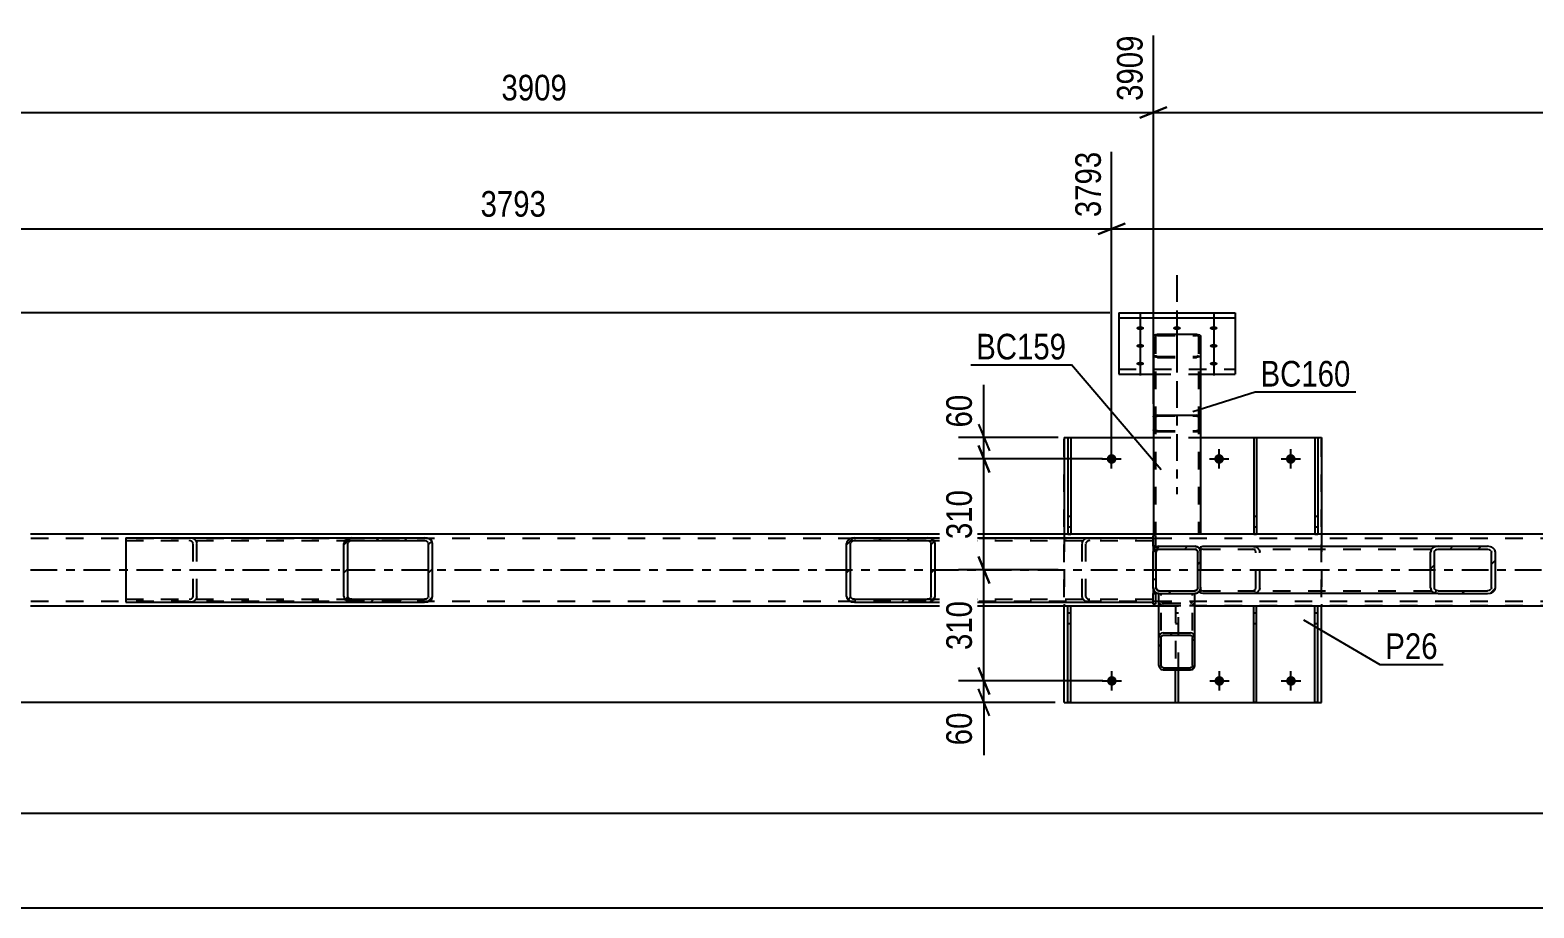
# Model space of a CAD drawing. Header units: millimetres. Extents: x -400 to 789, y -648 to 193.
# Drawn here: x -287.1 to -119.2, y -283.1 to -185 of the extents above; entities that cross this region are included whole.
import ezdxf

# ---------------------------------------------------------------- set-up
doc = ezdxf.new("R2010")
doc.units = ezdxf.units.MM
doc.linetypes.add('DXK_LINE_DOT2', pattern=[3.9198, 1.9599, -1.9599])
doc.linetypes.add('DXK_LINE_DOT3', pattern=[5.9187, 2.979, -0.9799, 0.9799, -0.9799])
doc.styles.add('Arial Narrow', font='ARIALN.TTF', dxfattribs={"height": 0.2})

# ---------------------------------------------------------------- blocks, each defined once
blk = doc.blocks.new('Part-392021936-4125 - 4046')
at = {"color": 2, "linetype": 'Continuous'}
for p, q in [((639.13, -241.35), (-287.06, -241.35)), ((-287.06, -249.35), (-161.06, -249.35)), ((-157.06, -249.35), (78.94, -249.35))]:
    blk.add_line(p, q, dxfattribs=at)
at = {"color": 7, "linetype": 'DXK_LINE_DOT2'}
for p, q in [((643.93, -241.83), (-287.06, -241.83)), ((643.93, -248.87), (-287.06, -248.87)), ((643.93, -249.35), (-161.06, -249.35)), ((-161.06, -249.35), (-157.06, -249.35))]:
    blk.add_line(p, q, dxfattribs=at)
at = {"color": 7, "linetype": 'DXK_LINE_DOT3'}
blk.add_line((-287.06, -245.35), (643.93, -245.35), dxfattribs=at)
blk = doc.blocks.new('Part-392021936-4055 - 4046')
at = {"color": 7, "linetype": 'DXK_LINE_DOT2'}
for p, q in [((-159.21, -249.35), (-158.89, -249.35)), ((-159.21, -249.35), (-159.21, -256.52)), ((-159.21, -250.15), (-158.89, -250.15)), ((-158.89, -256.52), (-158.89, -249.35)), ((-159.21, -251.35), (-158.89, -251.35))]:
    blk.add_line(p, q, dxfattribs=at)
at = {"color": 2, "linetype": 'Continuous'}
for p, q in [((-159.21, -260.15), (-159.21, -256.52)), ((-158.89, -260.15), (-158.89, -256.52)), ((-159.21, -260.15), (-158.89, -260.15))]:
    blk.add_line(p, q, dxfattribs=at)
blk = doc.blocks.new('Part-392021936-4370 - 4046')
at = {"color": 2, "linetype": 'Continuous'}
for p, q in [((-171.64, -230.55), (-171.24, -230.55)), ((-171.64, -230.55), (-171.64, -241.35)), ((-170.92, -230.55), (-161.69, -230.55)), ((-156.41, -230.55), (-150.48, -230.55)), ((-150.16, -230.55), (-143.64, -230.55)), ((-143.32, -230.55), (-142.92, -230.55)), ((-142.92, -230.55), (-142.92, -230.55)), ((-142.92, -230.55), (-142.92, -241.35)), ((-171.64, -260.15), (-171.64, -249.35)), ((-142.92, -260.15), (-142.92, -249.35)), ((-171.64, -260.15), (-171.24, -260.15)), ((-170.92, -260.15), (-159.21, -260.15)), ((-158.89, -260.15), (-150.48, -260.15)), ((-150.16, -260.15), (-143.64, -260.15)), ((-143.32, -260.15), (-142.92, -260.15)), ((-142.92, -260.15), (-142.92, -260.15))]:
    blk.add_line(p, q, dxfattribs=at)
at = {"color": 7, "linetype": 'DXK_LINE_DOT2'}
for p, q in [((-171.64, -260.15), (-171.64, -230.55)), ((-171.24, -230.55), (-170.92, -230.55)), ((-161.69, -230.55), (-156.41, -230.55)), ((-150.48, -230.55), (-150.16, -230.55)), ((-143.64, -230.55), (-143.32, -230.55)), ((-142.92, -260.15), (-142.92, -230.55)), ((-142.92, -230.55), (-142.92, -230.55)), ((-171.64, -241.35), (-171.64, -249.35)), ((-142.92, -241.35), (-142.92, -249.35)), ((-171.24, -260.15), (-170.92, -260.15)), ((-159.21, -260.15), (-158.89, -260.15)), ((-150.48, -260.15), (-150.16, -260.15)), ((-143.64, -260.15), (-143.32, -260.15)), ((-142.92, -260.15), (-142.92, -260.15))]:
    blk.add_line(p, q, dxfattribs=at)
blk = doc.blocks.new('Bolt-392021936-4299 - 4046')
at = {"linetype": 'Continuous'}
for points in [[(-166.32, -257.21, -1), (-166.32, -258.29, -1)], [(-154.32, -257.21, -1), (-154.32, -258.29, -1)], [(-146.32, -257.21, -1), (-146.32, -258.29, -1)]]:
    blk.add_hatch(color=1, dxfattribs=at).paths.add_polyline_path(points)
at = {"color": 1, "linetype": 'Continuous'}
for p, q in [((-166.32, -258.83), (-166.32, -256.67)), ((-154.32, -258.83), (-154.32, -256.67)), ((-146.32, -258.83), (-146.32, -256.67)), ((-167.4, -257.75), (-165.24, -257.75)), ((-155.4, -257.75), (-153.24, -257.75)), ((-147.4, -257.75), (-145.24, -257.75))]:
    blk.add_line(p, q, dxfattribs=at)
blk = doc.blocks.new('Bolt-392021936-4300 - 4046')
at = {"linetype": 'Continuous'}
for points in [[(-166.35, -232.41, -1), (-166.35, -233.49, -1)], [(-154.35, -232.41, -1), (-154.35, -233.49, -1)], [(-146.35, -232.41, -1), (-146.35, -233.49, -1)]]:
    blk.add_hatch(color=1, dxfattribs=at).paths.add_polyline_path(points)
at = {"color": 1, "linetype": 'Continuous'}
for p, q in [((-167.43, -232.95), (-165.27, -232.95)), ((-166.35, -234.03), (-166.35, -231.87)), ((-155.43, -232.95), (-153.27, -232.95)), ((-154.35, -234.03), (-154.35, -231.87)), ((-147.43, -232.95), (-145.27, -232.95)), ((-146.35, -234.03), (-146.35, -231.87))]:
    blk.add_line(p, q, dxfattribs=at)
blk = doc.blocks.new('Bolt-392021936-4301 - 4046')
at = {"linetype": 'Continuous'}
for points in [[(-163.15, -218.12), (-163.06, -218.13), (-162.98, -218.14), (-162.9, -218.16), (-162.83, -218.19), (-162.77, -218.23), (-162.74, -218.27), (-162.72, -218.31), (-162.72, -218.36), (-162.74, -218.4), (-162.77, -218.44), (-162.83, -218.48), (-162.9, -218.51), (-162.98, -218.53), (-163.06, -218.54), (-163.15, -218.55), (-163.25, -218.54), (-163.33, -218.53), (-163.41, -218.51), (-163.48, -218.48), (-163.54, -218.44), (-163.57, -218.4), (-163.59, -218.36), (-163.59, -218.31), (-163.57, -218.27), (-163.54, -218.23), (-163.48, -218.19), (-163.41, -218.16), (-163.33, -218.14), (-163.25, -218.13)], [(-159.05, -218.12), (-158.96, -218.13), (-158.88, -218.14), (-158.8, -218.16), (-158.73, -218.19), (-158.67, -218.23), (-158.64, -218.27), (-158.62, -218.31), (-158.62, -218.36), (-158.64, -218.4), (-158.67, -218.44), (-158.73, -218.48), (-158.8, -218.51), (-158.88, -218.53), (-158.96, -218.54), (-159.05, -218.55), (-159.15, -218.54), (-159.23, -218.53), (-159.31, -218.51), (-159.38, -218.48), (-159.44, -218.44), (-159.47, -218.4), (-159.49, -218.36), (-159.49, -218.31), (-159.47, -218.27), (-159.44, -218.23), (-159.38, -218.19), (-159.31, -218.16), (-159.23, -218.14), (-159.15, -218.13)], [(-154.95, -218.12), (-154.86, -218.13), (-154.78, -218.14), (-154.7, -218.16), (-154.63, -218.19), (-154.57, -218.23), (-154.54, -218.27), (-154.52, -218.31), (-154.52, -218.36), (-154.54, -218.4), (-154.57, -218.44), (-154.63, -218.48), (-154.7, -218.51), (-154.78, -218.53), (-154.86, -218.54), (-154.95, -218.55), (-155.05, -218.54), (-155.13, -218.53), (-155.21, -218.51), (-155.28, -218.48), (-155.34, -218.44), (-155.37, -218.4), (-155.39, -218.36), (-155.39, -218.31), (-155.37, -218.27), (-155.34, -218.23), (-155.28, -218.19), (-155.21, -218.16), (-155.13, -218.14), (-155.05, -218.13)], [(-163.15, -220.1), (-163.06, -220.11), (-162.98, -220.12), (-162.9, -220.14), (-162.83, -220.17), (-162.77, -220.21), (-162.74, -220.25), (-162.72, -220.29), (-162.72, -220.34), (-162.74, -220.38), (-162.77, -220.42), (-162.83, -220.46), (-162.9, -220.49), (-162.98, -220.51), (-163.06, -220.52), (-163.15, -220.53), (-163.25, -220.52), (-163.33, -220.51), (-163.41, -220.49), (-163.48, -220.46), (-163.54, -220.42), (-163.57, -220.38), (-163.59, -220.34), (-163.59, -220.29), (-163.57, -220.25), (-163.54, -220.21), (-163.48, -220.17), (-163.41, -220.14), (-163.33, -220.12), (-163.25, -220.11)], [(-154.95, -220.1), (-154.86, -220.11), (-154.78, -220.12), (-154.7, -220.14), (-154.63, -220.17), (-154.57, -220.21), (-154.54, -220.25), (-154.52, -220.29), (-154.52, -220.34), (-154.54, -220.38), (-154.57, -220.42), (-154.63, -220.46), (-154.7, -220.49), (-154.78, -220.51), (-154.86, -220.52), (-154.95, -220.53), (-155.05, -220.52), (-155.13, -220.51), (-155.21, -220.49), (-155.28, -220.46), (-155.34, -220.42), (-155.37, -220.38), (-155.39, -220.34), (-155.39, -220.29), (-155.37, -220.25), (-155.34, -220.21), (-155.28, -220.17), (-155.21, -220.14), (-155.13, -220.12), (-155.05, -220.11)], [(-163.15, -222.09), (-163.06, -222.09), (-162.98, -222.11), (-162.9, -222.13), (-162.83, -222.16), (-162.77, -222.19), (-162.74, -222.23), (-162.72, -222.28), (-162.72, -222.32), (-162.74, -222.37), (-162.77, -222.41), (-162.83, -222.44), (-162.9, -222.47), (-162.98, -222.49), (-163.06, -222.51), (-163.15, -222.51), (-163.25, -222.51), (-163.33, -222.49), (-163.41, -222.47), (-163.48, -222.44), (-163.54, -222.41), (-163.57, -222.37), (-163.59, -222.32), (-163.59, -222.28), (-163.57, -222.23), (-163.54, -222.19), (-163.48, -222.16), (-163.41, -222.13), (-163.33, -222.11), (-163.25, -222.09)], [(-154.95, -222.09), (-154.86, -222.09), (-154.78, -222.11), (-154.7, -222.13), (-154.63, -222.16), (-154.57, -222.19), (-154.54, -222.23), (-154.52, -222.28), (-154.52, -222.32), (-154.54, -222.37), (-154.57, -222.41), (-154.63, -222.44), (-154.7, -222.47), (-154.78, -222.49), (-154.86, -222.51), (-154.95, -222.51), (-155.05, -222.51), (-155.13, -222.49), (-155.21, -222.47), (-155.28, -222.44), (-155.34, -222.41), (-155.37, -222.37), (-155.39, -222.32), (-155.39, -222.28), (-155.37, -222.23), (-155.34, -222.19), (-155.28, -222.16), (-155.21, -222.13), (-155.13, -222.11), (-155.05, -222.09)]]:
    blk.add_hatch(color=1, dxfattribs=at).paths.add_polyline_path(points)
at = {"color": 1, "linetype": 'Continuous'}
for p, q in [((-163.15, -216.76), (-163.15, -219.66)), ((-159.05, -216.76), (-159.05, -219.66)), ((-154.95, -216.76), (-154.95, -219.66)), ((-163.15, -218.74), (-163.15, -221.65)), ((-154.95, -218.74), (-154.95, -221.65)), ((-163.15, -220.72), (-163.15, -223.63)), ((-154.95, -220.72), (-154.95, -223.63))]:
    blk.add_line(p, q, dxfattribs=at)
at = {"color": 1, "linetype": 'DXK_LINE_DOT2'}
blk.add_line((-159.05, -220.72), (-159.05, -223.63), dxfattribs=at)
blk = doc.blocks.new('Part-392021936-4333 - 4046')
at = {"color": 2, "linetype": 'Continuous'}
for p, q in [((-143.64, -260.15), (-143.64, -249.35)), ((-143.32, -260.15), (-143.32, -249.35)), ((-143.64, -251.35), (-143.32, -251.35)), ((-143.32, -260.15), (-143.64, -260.15))]:
    blk.add_line(p, q, dxfattribs=at)
at = {"color": 7, "linetype": 'DXK_LINE_DOT2'}
for p, q in [((-143.64, -249.35), (-143.32, -249.35)), ((-143.64, -250.15), (-143.32, -250.15))]:
    blk.add_line(p, q, dxfattribs=at)
blk = doc.blocks.new('Part-392021936-4334 - 4046')
at = {"color": 2, "linetype": 'Continuous'}
for p, q in [((-171.24, -260.15), (-171.24, -249.35)), ((-170.92, -260.15), (-170.92, -249.35)), ((-171.24, -251.35), (-170.92, -251.35)), ((-170.92, -260.15), (-171.24, -260.15))]:
    blk.add_line(p, q, dxfattribs=at)
at = {"color": 7, "linetype": 'DXK_LINE_DOT2'}
for p, q in [((-171.24, -249.35), (-170.92, -249.35)), ((-171.24, -250.15), (-170.92, -250.15))]:
    blk.add_line(p, q, dxfattribs=at)
blk = doc.blocks.new('Part-392021936-4335 - 4046')
at = {"color": 2, "linetype": 'Continuous'}
for p, q in [((-150.48, -260.15), (-150.48, -249.35)), ((-150.16, -260.15), (-150.16, -249.35)), ((-150.48, -251.35), (-150.16, -251.35)), ((-150.16, -260.15), (-150.48, -260.15))]:
    blk.add_line(p, q, dxfattribs=at)
at = {"color": 7, "linetype": 'DXK_LINE_DOT2'}
for p, q in [((-150.48, -249.35), (-150.16, -249.35)), ((-150.48, -250.15), (-150.16, -250.15))]:
    blk.add_line(p, q, dxfattribs=at)
blk = doc.blocks.new('Part-392021936-4336 - 4046')
at = {"color": 2, "linetype": 'Continuous'}
for p, q in [((-143.64, -230.55), (-143.32, -230.55)), ((-143.64, -230.55), (-143.64, -241.35)), ((-143.32, -230.55), (-143.32, -241.35)), ((-143.64, -239.35), (-143.32, -239.35))]:
    blk.add_line(p, q, dxfattribs=at)
at = {"color": 7, "linetype": 'DXK_LINE_DOT2'}
for p, q in [((-143.64, -240.55), (-143.32, -240.55)), ((-143.64, -241.35), (-143.32, -241.35))]:
    blk.add_line(p, q, dxfattribs=at)
blk = doc.blocks.new('Part-392021936-4337 - 4046')
at = {"color": 2, "linetype": 'Continuous'}
for p, q in [((-171.24, -230.55), (-170.92, -230.55)), ((-171.24, -230.55), (-171.24, -241.35)), ((-170.92, -230.55), (-170.92, -241.35)), ((-171.24, -239.35), (-170.92, -239.35))]:
    blk.add_line(p, q, dxfattribs=at)
at = {"color": 7, "linetype": 'DXK_LINE_DOT2'}
for p, q in [((-171.24, -240.55), (-170.92, -240.55)), ((-171.24, -241.35), (-170.92, -241.35))]:
    blk.add_line(p, q, dxfattribs=at)
blk = doc.blocks.new('Part-392021936-4338 - 4046')
at = {"color": 2, "linetype": 'Continuous'}
for p, q in [((-150.48, -230.55), (-150.16, -230.55)), ((-150.48, -230.55), (-150.48, -241.35)), ((-150.16, -230.55), (-150.16, -241.35)), ((-150.48, -239.35), (-150.16, -239.35))]:
    blk.add_line(p, q, dxfattribs=at)
at = {"color": 7, "linetype": 'DXK_LINE_DOT2'}
for p, q in [((-150.48, -240.55), (-150.16, -240.55)), ((-150.48, -241.35), (-150.16, -241.35))]:
    blk.add_line(p, q, dxfattribs=at)
blk = doc.blocks.new('Part-392021936-4339 - 4046')
at = {"color": 2, "linetype": 'Continuous'}
for p, q in [((-165.55, -216.61), (-152.55, -216.61)), ((-165.55, -216.61), (-165.55, -223.46)), ((-152.55, -216.61), (-152.55, -223.46)), ((-165.55, -217.17), (-152.55, -217.17)), ((-165.55, -223.46), (-161.69, -223.46)), ((-156.41, -223.46), (-152.55, -223.46))]:
    blk.add_line(p, q, dxfattribs=at)
at = {"color": 7, "linetype": 'DXK_LINE_DOT2'}
for p, q in [((-165.55, -222.9), (-152.55, -222.9)), ((-161.69, -223.46), (-156.41, -223.46))]:
    blk.add_line(p, q, dxfattribs=at)
blk = doc.blocks.new('Part-392021936-4354 - 4046')
at = {"color": 7, "linetype": 'DXK_LINE_DOT3'}
blk.add_line((-159.05, -212.42), (-159.05, -236.87), dxfattribs=at)
at = {"color": 2, "linetype": 'Continuous'}
for p, q in [((-161.69, -219.26), (-161.66, -219.17)), ((-161.69, -219.26), (-161.69, -228.23)), ((-161.66, -219.17), (-161.55, -219.09)), ((-161.55, -219.09), (-161.4, -219.04)), ((-161.4, -219.04), (-161.21, -219.02)), ((-161.21, -219.02), (-156.89, -219.02)), ((-156.89, -219.02), (-156.71, -219.04)), ((-156.71, -219.04), (-156.55, -219.09)), ((-156.55, -219.09), (-156.45, -219.17)), ((-156.45, -219.17), (-156.41, -219.26)), ((-156.41, -219.26), (-156.41, -228.23)), ((-161.66, -228.17), (-161.69, -228.23)), ((-161.55, -228.12), (-161.66, -228.17)), ((-161.4, -228.08), (-161.55, -228.12)), ((-161.21, -228.07), (-161.4, -228.08)), ((-161.21, -228.07), (-156.89, -228.07)), ((-156.71, -228.08), (-156.89, -228.07)), ((-156.55, -228.12), (-156.71, -228.08)), ((-156.45, -228.17), (-156.55, -228.12)), ((-156.41, -228.23), (-156.45, -228.17))]:
    blk.add_line(p, q, dxfattribs=at)
at = {"color": 7, "linetype": 'DXK_LINE_DOT2'}
for p, q in [((-161.44, -219.21), (-161.45, -219.26)), ((-161.45, -219.26), (-161.45, -229.71)), ((-161.38, -219.18), (-161.44, -219.21)), ((-161.31, -219.15), (-161.38, -219.18)), ((-161.21, -219.14), (-161.31, -219.15)), ((-161.21, -219.14), (-156.89, -219.14)), ((-156.8, -219.15), (-156.89, -219.14)), ((-156.72, -219.18), (-156.8, -219.15)), ((-156.67, -219.21), (-156.72, -219.18)), ((-156.65, -219.26), (-156.67, -219.21)), ((-156.65, -219.26), (-156.65, -229.71)), ((-161.66, -221.46), (-161.69, -221.37)), ((-161.55, -221.54), (-161.66, -221.46)), ((-161.4, -221.59), (-161.55, -221.54)), ((-161.45, -221.37), (-161.44, -221.42)), ((-161.44, -221.42), (-161.38, -221.46)), ((-161.21, -221.61), (-161.4, -221.59)), ((-161.38, -221.46), (-161.31, -221.48)), ((-161.31, -221.48), (-161.21, -221.49)), ((-161.21, -221.49), (-156.89, -221.49)), ((-161.21, -221.61), (-156.89, -221.61)), ((-156.89, -221.49), (-156.8, -221.48)), ((-156.71, -221.59), (-156.89, -221.61)), ((-156.8, -221.48), (-156.72, -221.46)), ((-156.72, -221.46), (-156.71, -221.45)), ((-156.71, -221.45), (-156.67, -221.42)), ((-156.55, -221.54), (-156.71, -221.59)), ((-156.67, -221.42), (-156.65, -221.37)), ((-156.45, -221.46), (-156.55, -221.54)), ((-156.41, -221.37), (-156.45, -221.46)), ((-161.69, -228.23), (-161.69, -229.71)), ((-161.45, -228.23), (-161.44, -228.2)), ((-161.44, -228.2), (-161.38, -228.17)), ((-161.38, -228.17), (-161.31, -228.16)), ((-161.31, -228.16), (-161.21, -228.15)), ((-161.21, -228.15), (-156.89, -228.15)), ((-156.89, -228.15), (-156.8, -228.16)), ((-156.8, -228.16), (-156.72, -228.17)), ((-156.72, -228.17), (-156.71, -228.18)), ((-156.71, -228.18), (-156.67, -228.2)), ((-156.67, -228.2), (-156.65, -228.23)), ((-156.41, -228.23), (-156.41, -229.71)), ((-161.69, -229.71), (-161.66, -229.78)), ((-161.66, -229.78), (-161.55, -229.83)), ((-161.55, -229.83), (-161.4, -229.87)), ((-161.44, -229.75), (-161.45, -229.71)), ((-161.38, -229.77), (-161.44, -229.75)), ((-161.4, -229.87), (-161.21, -229.88)), ((-161.31, -229.79), (-161.38, -229.77)), ((-161.21, -229.8), (-161.31, -229.79)), ((-161.21, -229.8), (-156.89, -229.8)), ((-161.21, -229.88), (-156.89, -229.88)), ((-156.8, -229.79), (-156.89, -229.8)), ((-156.89, -229.88), (-156.71, -229.87)), ((-156.72, -229.77), (-156.8, -229.79)), ((-156.72, -229.77), (-156.71, -229.76)), ((-156.71, -229.76), (-156.67, -229.75)), ((-156.71, -229.87), (-156.55, -229.83)), ((-156.67, -229.75), (-156.65, -229.71)), ((-156.55, -229.83), (-156.45, -229.78)), ((-156.45, -229.78), (-156.41, -229.71))]:
    blk.add_line(p, q, dxfattribs=at)
blk = doc.blocks.new('Part-392021936-4369 - 4046')
at = {"color": 2, "linetype": 'Continuous'}
for p, q in [((-161.69, -228.23), (-161.66, -228.17)), ((-161.69, -228.23), (-161.69, -241.35)), ((-161.66, -228.17), (-161.55, -228.12)), ((-161.55, -228.12), (-161.4, -228.08)), ((-161.4, -228.08), (-161.21, -228.07)), ((-161.21, -228.07), (-156.89, -228.07)), ((-156.89, -228.07), (-156.71, -228.08)), ((-156.71, -228.08), (-156.55, -228.12)), ((-156.55, -228.12), (-156.45, -228.17)), ((-156.45, -228.17), (-156.41, -228.23)), ((-156.41, -228.23), (-156.41, -241.35))]:
    blk.add_line(p, q, dxfattribs=at)
at = {"color": 7, "linetype": 'DXK_LINE_DOT2'}
for p, q in [((-161.44, -228.2), (-161.45, -228.23)), ((-161.45, -228.23), (-161.45, -241.35)), ((-161.38, -228.17), (-161.44, -228.2)), ((-161.31, -228.16), (-161.38, -228.17)), ((-161.21, -228.15), (-161.31, -228.16)), ((-161.21, -228.15), (-156.89, -228.15)), ((-156.8, -228.16), (-156.89, -228.15)), ((-156.72, -228.17), (-156.8, -228.16)), ((-156.67, -228.2), (-156.72, -228.17)), ((-156.65, -228.23), (-156.67, -228.2)), ((-156.65, -228.23), (-156.65, -241.35)), ((-161.66, -229.78), (-161.69, -229.71)), ((-161.55, -229.83), (-161.66, -229.78)), ((-161.4, -229.87), (-161.55, -229.83)), ((-161.45, -229.71), (-161.44, -229.75)), ((-161.44, -229.75), (-161.38, -229.77)), ((-161.21, -229.88), (-161.4, -229.87)), ((-161.38, -229.77), (-161.31, -229.79)), ((-161.31, -229.79), (-161.21, -229.8)), ((-161.21, -229.8), (-156.89, -229.8)), ((-161.21, -229.88), (-156.89, -229.88)), ((-156.89, -229.8), (-156.8, -229.79)), ((-156.71, -229.87), (-156.89, -229.88)), ((-156.8, -229.79), (-156.72, -229.77)), ((-156.72, -229.77), (-156.71, -229.76)), ((-156.71, -229.76), (-156.67, -229.75)), ((-156.55, -229.83), (-156.71, -229.87)), ((-156.67, -229.75), (-156.65, -229.71)), ((-156.45, -229.78), (-156.55, -229.83)), ((-156.41, -229.71), (-156.45, -229.78)), ((-156.41, -241.35), (-161.69, -241.35))]:
    blk.add_line(p, q, dxfattribs=at)
blk = doc.blocks.new('Part-392021936-4371 - 4046')
at = {"linetype": 'Continuous'}
h = blk.add_hatch(dxfattribs=at)
h.set_pattern_fill('', scale=0.7, style=0, pattern_type=0)
h.set_pattern_definition([(45, (-156.818, -247.9456), (-1.57154, 1.57154), [])])
h.paths.add_polyline_path([(-157.06, -247.99), (-156.82, -247.95), (-156.61, -247.81), (-156.47, -247.6), (-156.42, -247.35), (-156.42, -243.35), (-156.47, -243.11), (-156.61, -242.9), (-156.82, -242.76), (-157.06, -242.71), (-161.06, -242.71), (-161.31, -242.76), (-161.52, -242.9), (-161.65, -243.11), (-161.7, -243.35), (-161.7, -247.35), (-161.65, -247.6), (-161.52, -247.81), (-161.31, -247.95), (-161.06, -247.99)])
h.paths.add_polyline_path([(-161.19, -247.65), (-161.29, -247.58), (-161.36, -247.48), (-161.38, -247.35), (-161.38, -243.35), (-161.36, -243.23), (-161.29, -243.13), (-161.19, -243.06), (-161.06, -243.03), (-157.06, -243.03), (-156.94, -243.06), (-156.84, -243.13), (-156.77, -243.23), (-156.74, -243.35), (-156.74, -247.35), (-156.77, -247.48), (-156.84, -247.58), (-156.94, -247.65), (-157.06, -247.67), (-161.06, -247.67)])
at = {"color": 7, "linetype": 'DXK_LINE_DOT2'}
for p, q in [((-161.7, -243.35), (-161.65, -243.11)), ((-161.7, -247.35), (-161.7, -243.35)), ((-161.36, -243.23), (-161.38, -243.35)), ((-161.38, -247.35), (-161.38, -243.35)), ((-161.31, -242.76), (-161.06, -242.71)), ((-161.06, -243.03), (-161.19, -243.06)), ((-161.06, -242.71), (-157.06, -242.71)), ((-161.06, -243.03), (-157.06, -243.03)), ((-157.06, -242.71), (-156.82, -242.76)), ((-156.94, -243.06), (-157.06, -243.03)), ((-156.74, -243.35), (-156.77, -243.23)), ((-156.74, -247.35), (-156.74, -243.35)), ((-156.47, -243.11), (-156.42, -243.35)), ((-156.42, -247.35), (-156.42, -243.35)), ((-161.65, -247.6), (-161.7, -247.35)), ((-161.38, -247.35), (-161.36, -247.48)), ((-161.06, -247.99), (-161.31, -247.95)), ((-161.19, -247.65), (-161.06, -247.67)), ((-161.06, -247.67), (-157.06, -247.67)), ((-161.06, -247.99), (-157.06, -247.99)), ((-157.06, -247.67), (-156.94, -247.65)), ((-156.82, -247.95), (-157.06, -247.99)), ((-156.77, -247.48), (-156.74, -247.35)), ((-156.42, -247.35), (-156.47, -247.6))]:
    blk.add_line(p, q, dxfattribs=at)
at = {"color": 2, "linetype": 'Continuous'}
for p, q in [((-161.65, -243.11), (-161.7, -243.35)), ((-161.7, -247.35), (-161.7, -243.35)), ((-161.38, -243.35), (-161.36, -243.23)), ((-161.38, -247.35), (-161.38, -243.35)), ((-161.06, -242.71), (-161.31, -242.76)), ((-161.19, -243.06), (-161.06, -243.03)), ((-161.06, -242.71), (-157.06, -242.71)), ((-161.06, -243.03), (-157.06, -243.03)), ((-156.82, -242.76), (-157.06, -242.71)), ((-157.06, -243.03), (-156.94, -243.06)), ((-156.77, -243.23), (-156.74, -243.35)), ((-156.74, -247.35), (-156.74, -243.35)), ((-156.42, -243.35), (-156.47, -243.11)), ((-156.42, -247.35), (-156.42, -243.35)), ((-161.7, -247.35), (-161.65, -247.6)), ((-161.36, -247.48), (-161.38, -247.35)), ((-161.31, -247.95), (-161.06, -247.99)), ((-161.06, -247.67), (-161.19, -247.65)), ((-161.06, -247.67), (-157.06, -247.67)), ((-161.06, -247.99), (-157.06, -247.99)), ((-156.94, -247.65), (-157.06, -247.67)), ((-157.06, -247.99), (-156.82, -247.95)), ((-156.74, -247.35), (-156.77, -247.48)), ((-156.47, -247.6), (-156.42, -247.35))]:
    blk.add_line(p, q, dxfattribs=at)
at = {"color": 7, "linetype": 'DXK_LINE_DOT2'}
for centre, radius, start, end in [((-161.06, -243.35), 0.64, 112.5, 157.5), ((-161.06, -243.35), 0.32, 112.5, 157.5), ((-157.06, -243.35), 0.32, 22.5, 67.5), ((-157.06, -243.35), 0.64, 22.5, 67.5), ((-161.06, -247.35), 0.64, 202.5, 247.5), ((-161.06, -247.35), 0.32, 202.5, 247.5), ((-157.06, -247.35), 0.32, 292.5, 337.5), ((-157.06, -247.35), 0.64, 292.5, 337.5)]:
    blk.add_arc(centre, radius, start, end, dxfattribs=at)
at = {"color": 2, "linetype": 'Continuous'}
for centre, radius, start, end in [((-161.06, -243.35), 0.64, 112.5, 157.5), ((-161.06, -243.35), 0.32, 112.5, 157.5), ((-157.06, -243.35), 0.32, 22.5, 67.5), ((-157.06, -243.35), 0.64, 22.5, 67.5), ((-161.06, -247.35), 0.64, 202.5, 247.5), ((-161.06, -247.35), 0.32, 202.5, 247.5), ((-157.06, -247.35), 0.32, 292.5, 337.5), ((-157.06, -247.35), 0.64, 292.5, 337.5)]:
    blk.add_arc(centre, radius, start, end, dxfattribs=at)
blk = doc.blocks.new('Part-392021936-4373 - 4046')
at = {"linetype": 'Continuous'}
h = blk.add_hatch(dxfattribs=at)
h.set_pattern_fill('', scale=0.7, style=0, pattern_type=0)
h.set_pattern_definition([(45, (-186.5994, -248.9056), (-1.57154, 1.57154), [])])
h.paths.add_polyline_path([(-186.94, -248.95), (-186.6, -248.91), (-186.31, -248.77), (-186.12, -248.56), (-186.06, -248.31), (-186.06, -242.39), (-186.12, -242.15), (-186.31, -241.94), (-186.6, -241.8), (-186.94, -241.75), (-195.06, -241.75), (-195.4, -241.8), (-195.68, -241.94), (-195.87, -242.15), (-195.94, -242.39), (-195.94, -248.31), (-195.87, -248.56), (-195.68, -248.77), (-195.4, -248.91), (-195.06, -248.95)])
h.paths.add_polyline_path([(-195.23, -248.61), (-195.37, -248.54), (-195.47, -248.44), (-195.5, -248.31), (-195.5, -242.39), (-195.47, -242.27), (-195.37, -242.17), (-195.23, -242.1), (-195.06, -242.07), (-186.94, -242.07), (-186.77, -242.1), (-186.63, -242.17), (-186.53, -242.27), (-186.5, -242.39), (-186.5, -248.31), (-186.53, -248.44), (-186.63, -248.54), (-186.77, -248.61), (-186.94, -248.63), (-195.06, -248.63)])
at = {"color": 2, "linetype": 'Continuous'}
for p, q in [((-195.06, -241.75), (-195.4, -241.8)), ((-195.06, -241.75), (-186.94, -241.75)), ((-186.94, -241.75), (-161.7, -241.75)), ((-186.6, -241.8), (-186.94, -241.75)), ((-195.87, -242.15), (-195.94, -242.39)), ((-195.94, -248.31), (-195.94, -242.39)), ((-195.5, -242.39), (-195.47, -242.27)), ((-195.5, -248.31), (-195.5, -242.39)), ((-195.23, -242.1), (-195.06, -242.07)), ((-195.06, -242.07), (-186.94, -242.07)), ((-186.94, -242.07), (-186.77, -242.1)), ((-186.53, -242.27), (-186.5, -242.39)), ((-186.5, -248.31), (-186.5, -242.39)), ((-186.06, -242.39), (-186.12, -242.15)), ((-186.06, -248.31), (-186.06, -242.39)), ((-161.7, -242.71), (-161.7, -243.35)), ((-195.94, -248.31), (-195.87, -248.56)), ((-195.47, -248.44), (-195.5, -248.31)), ((-186.5, -248.31), (-186.53, -248.44)), ((-186.12, -248.56), (-186.06, -248.31)), ((-161.7, -247.35), (-161.7, -247.99)), ((-195.4, -248.91), (-195.06, -248.95)), ((-195.06, -248.63), (-195.23, -248.61)), ((-195.06, -248.63), (-186.94, -248.63)), ((-195.06, -248.95), (-186.94, -248.95)), ((-186.77, -248.61), (-186.94, -248.63)), ((-186.94, -248.95), (-186.6, -248.91)), ((-186.94, -248.95), (-161.7, -248.95))]:
    blk.add_line(p, q, dxfattribs=at)
at = {"color": 7, "linetype": 'DXK_LINE_DOT2'}
for p, q in [((-195.06, -241.75), (-186.94, -241.75)), ((-169.11, -241.8), (-168.77, -241.75)), ((-161.7, -241.75), (-161.7, -242.71)), ((-195.06, -242.07), (-161.7, -242.07)), ((-169.65, -242.39), (-169.58, -242.15)), ((-169.65, -248.31), (-169.65, -242.39)), ((-169.17, -242.27), (-169.21, -242.39)), ((-169.21, -248.31), (-169.21, -242.39)), ((-168.77, -242.07), (-168.94, -242.1)), ((-161.7, -243.35), (-161.7, -247.35)), ((-169.58, -248.56), (-169.65, -248.31)), ((-169.21, -248.31), (-169.17, -248.44)), ((-161.7, -248.31), (-161.7, -247.99)), ((-161.7, -248.95), (-161.7, -248.31)), ((-195.06, -248.63), (-161.7, -248.63)), ((-195.06, -248.95), (-186.94, -248.95)), ((-168.77, -248.95), (-169.11, -248.91)), ((-168.94, -248.61), (-168.77, -248.63))]:
    blk.add_line(p, q, dxfattribs=at)
at = {"color": 2, "linetype": 'Continuous'}
for centre, radius, start, end in [((-195.2, -242.58), 0.802, 104.5547, 147.5896), ((-195.13, -242.49), 0.401, 104.5547, 147.5896), ((-186.87, -242.49), 0.401, 32.4104, 75.4453), ((-186.8, -242.58), 0.802, 32.4104, 75.4453), ((-195.13, -248.22), 0.401, 212.4104, 255.4453), ((-186.87, -248.22), 0.401, 284.5547, 327.5896), ((-195.2, -248.13), 0.802, 212.4104, 255.4453), ((-186.8, -248.13), 0.802, 284.5547, 327.5896)]:
    blk.add_arc(centre, radius, start, end, dxfattribs=at)
at = {"color": 7, "linetype": 'DXK_LINE_DOT2'}
for centre, radius, start, end in [((-168.9, -242.58), 0.802, 104.5547, 147.5896), ((-168.84, -242.49), 0.401, 104.5547, 147.5896), ((-168.84, -248.22), 0.401, 212.4104, 255.4453), ((-168.9, -248.13), 0.802, 212.4104, 255.4453)]:
    blk.add_arc(centre, radius, start, end, dxfattribs=at)
blk = doc.blocks.new('Part-392021936-4377 - 4046')
at = {"linetype": 'Continuous'}
h = blk.add_hatch(dxfattribs=at)
h.set_pattern_fill('', scale=0.7, style=0, pattern_type=0)
h.set_pattern_definition([(45, (-124.0453, -247.9456), (-1.57154, 1.57154), [])])
h.paths.add_polyline_path([(-124.38, -247.99), (-124.05, -247.95), (-123.76, -247.81), (-123.57, -247.6), (-123.5, -247.35), (-123.5, -243.35), (-123.57, -243.11), (-123.76, -242.9), (-124.05, -242.76), (-124.38, -242.71), (-129.87, -242.71), (-130.21, -242.76), (-130.49, -242.9), (-130.68, -243.11), (-130.75, -243.35), (-130.75, -247.35), (-130.68, -247.6), (-130.49, -247.81), (-130.21, -247.95), (-129.87, -247.99)])
h.paths.add_polyline_path([(-130.04, -247.65), (-130.18, -247.58), (-130.28, -247.48), (-130.31, -247.35), (-130.31, -243.35), (-130.28, -243.23), (-130.18, -243.13), (-130.04, -243.06), (-129.87, -243.03), (-124.38, -243.03), (-124.21, -243.06), (-124.07, -243.13), (-123.98, -243.23), (-123.94, -243.35), (-123.94, -247.35), (-123.98, -247.48), (-124.07, -247.58), (-124.21, -247.65), (-124.38, -247.67), (-129.87, -247.67)])
at = {"color": 2, "linetype": 'Continuous'}
for p, q in [((-156.42, -242.75), (-156.17, -242.71)), ((-156.42, -242.75), (-156.42, -243.35)), ((-156.17, -242.71), (-129.87, -242.71)), ((-130.68, -243.11), (-130.75, -243.35)), ((-130.75, -247.35), (-130.75, -243.35)), ((-130.31, -243.35), (-130.28, -243.23)), ((-130.31, -247.35), (-130.31, -243.35)), ((-129.87, -242.71), (-130.21, -242.76)), ((-130.04, -243.06), (-129.87, -243.03)), ((-129.87, -242.71), (-124.38, -242.71)), ((-129.87, -243.03), (-124.38, -243.03)), ((-124.05, -242.76), (-124.38, -242.71)), ((-124.38, -243.03), (-124.21, -243.06)), ((-123.98, -243.23), (-123.94, -243.35)), ((-123.94, -247.35), (-123.94, -243.35)), ((-123.5, -243.35), (-123.57, -243.11)), ((-123.5, -247.35), (-123.5, -243.35)), ((-156.42, -247.95), (-156.42, -247.35)), ((-156.42, -247.96), (-156.42, -247.95)), ((-156.17, -247.99), (-156.42, -247.96)), ((-129.87, -247.99), (-156.17, -247.99)), ((-130.75, -247.35), (-130.68, -247.6)), ((-130.28, -247.48), (-130.31, -247.35)), ((-130.21, -247.95), (-129.87, -247.99)), ((-129.87, -247.67), (-130.04, -247.65)), ((-129.87, -247.67), (-124.38, -247.67)), ((-129.87, -247.99), (-124.38, -247.99)), ((-124.21, -247.65), (-124.38, -247.67)), ((-124.38, -247.99), (-124.05, -247.95)), ((-123.94, -247.35), (-123.98, -247.48)), ((-123.57, -247.6), (-123.5, -247.35))]:
    blk.add_line(p, q, dxfattribs=at)
at = {"color": 7, "linetype": 'DXK_LINE_DOT2'}
for p, q in [((-156.42, -242.75), (-156.42, -243.1)), ((-156.33, -243.06), (-156.42, -243.1)), ((-156.42, -243.35), (-156.42, -247.81)), ((-156.17, -243.03), (-156.33, -243.06)), ((-156.17, -243.03), (-124.38, -243.03)), ((-150.67, -242.71), (-150.34, -242.76)), ((-150.51, -243.06), (-150.67, -243.03)), ((-150.24, -243.35), (-150.27, -243.23)), ((-150.24, -247.35), (-150.24, -243.35)), ((-149.86, -243.11), (-149.8, -243.35)), ((-149.8, -247.35), (-149.8, -243.35)), ((-129.87, -242.71), (-124.38, -242.71)), ((-156.42, -247.61), (-156.33, -247.65)), ((-156.33, -247.65), (-156.17, -247.67)), ((-156.17, -247.67), (-124.38, -247.67)), ((-150.67, -247.67), (-150.51, -247.65)), ((-150.34, -247.95), (-150.67, -247.99)), ((-150.27, -247.48), (-150.24, -247.35)), ((-149.8, -247.35), (-149.86, -247.6)), ((-129.87, -247.99), (-124.38, -247.99))]:
    blk.add_line(p, q, dxfattribs=at)
for centre, radius, start, end in [((-150.61, -243.45), 0.401, 32.4105, 75.4453), ((-150.54, -243.54), 0.802, 32.4105, 75.4453), ((-150.61, -247.26), 0.401, 284.5547, 327.5895), ((-150.54, -247.17), 0.802, 284.5547, 327.5895)]:
    blk.add_arc(centre, radius, start, end, dxfattribs=at)
at = {"color": 2, "linetype": 'Continuous'}
for centre, radius, start, end in [((-130.01, -243.54), 0.802, 104.5547, 147.5895), ((-129.94, -243.45), 0.401, 104.5547, 147.5895), ((-124.31, -243.45), 0.401, 32.4105, 75.4453), ((-124.25, -243.54), 0.802, 32.4105, 75.4453), ((-130.01, -247.17), 0.802, 212.4105, 255.4453), ((-129.94, -247.26), 0.401, 212.4105, 255.4453), ((-124.31, -247.26), 0.401, 284.5547, 327.5895), ((-124.25, -247.17), 0.802, 284.5547, 327.5895)]:
    blk.add_arc(centre, radius, start, end, dxfattribs=at)
blk = doc.blocks.new('Part-392021936-4378 - 4046')
at = {"linetype": 'Continuous'}
h = blk.add_hatch(dxfattribs=at)
h.set_pattern_fill('', scale=0.7, style=0, pattern_type=0)
h.set_pattern_definition([(45, (-242.7275, -248.9056), (-1.57154, 1.57154), [])])
h.paths.add_polyline_path([(-243.06, -248.95), (-242.73, -248.91), (-242.44, -248.77), (-242.25, -248.56), (-242.19, -248.31), (-242.19, -242.39), (-242.25, -242.15), (-242.44, -241.94), (-242.73, -241.8), (-243.06, -241.75), (-251.19, -241.75), (-251.53, -241.8), (-251.81, -241.94), (-252, -242.15), (-252.07, -242.39), (-252.07, -248.31), (-252, -248.56), (-251.81, -248.77), (-251.53, -248.91), (-251.19, -248.95)])
h.paths.add_polyline_path([(-251.36, -248.61), (-251.5, -248.54), (-251.6, -248.44), (-251.63, -248.31), (-251.63, -242.39), (-251.6, -242.27), (-251.5, -242.17), (-251.36, -242.1), (-251.19, -242.07), (-243.06, -242.07), (-242.9, -242.1), (-242.75, -242.17), (-242.66, -242.27), (-242.62, -242.39), (-242.62, -248.31), (-242.66, -248.44), (-242.75, -248.54), (-242.9, -248.61), (-243.06, -248.63), (-251.19, -248.63)])
at = {"color": 2, "linetype": 'Continuous'}
for p, q in [((-276.42, -241.75), (-276.42, -248.95)), ((-276.42, -241.75), (-251.19, -241.75)), ((-251.19, -241.75), (-251.53, -241.8)), ((-251.19, -241.75), (-243.06, -241.75)), ((-242.73, -241.8), (-243.06, -241.75)), ((-252, -242.15), (-252.07, -242.39)), ((-252.07, -248.31), (-252.07, -242.39)), ((-251.63, -242.39), (-251.6, -242.27)), ((-251.63, -248.31), (-251.63, -242.39)), ((-251.36, -242.1), (-251.19, -242.07)), ((-251.19, -242.07), (-243.06, -242.07)), ((-243.06, -242.07), (-242.9, -242.1)), ((-242.66, -242.27), (-242.62, -242.39)), ((-242.62, -248.31), (-242.62, -242.39)), ((-242.19, -242.39), (-242.25, -242.15)), ((-242.19, -248.31), (-242.19, -242.39)), ((-252.07, -248.31), (-252, -248.56)), ((-251.6, -248.44), (-251.63, -248.31)), ((-242.62, -248.31), (-242.66, -248.44)), ((-242.25, -248.56), (-242.19, -248.31)), ((-276.42, -248.95), (-251.19, -248.95)), ((-251.53, -248.91), (-251.19, -248.95)), ((-251.19, -248.63), (-251.36, -248.61)), ((-251.19, -248.63), (-243.06, -248.63)), ((-251.19, -248.95), (-243.06, -248.95)), ((-242.9, -248.61), (-243.06, -248.63)), ((-243.06, -248.95), (-242.73, -248.91))]:
    blk.add_line(p, q, dxfattribs=at)
at = {"color": 7, "linetype": 'DXK_LINE_DOT2'}
for p, q in [((-269.36, -241.75), (-269.02, -241.8)), ((-251.19, -241.75), (-243.06, -241.75)), ((-276.42, -242.07), (-243.06, -242.07)), ((-269.19, -242.1), (-269.36, -242.07)), ((-268.92, -242.39), (-268.95, -242.27)), ((-268.92, -248.31), (-268.92, -242.39)), ((-268.55, -242.15), (-268.48, -242.39)), ((-268.48, -248.31), (-268.48, -242.39)), ((-268.95, -248.44), (-268.92, -248.31)), ((-268.48, -248.31), (-268.55, -248.56)), ((-276.42, -248.63), (-243.06, -248.63)), ((-269.36, -248.63), (-269.19, -248.61)), ((-269.02, -248.91), (-269.36, -248.95)), ((-251.19, -248.95), (-243.06, -248.95))]:
    blk.add_line(p, q, dxfattribs=at)
for centre, radius, start, end in [((-269.29, -242.49), 0.401, 32.4104, 75.4453), ((-269.22, -242.58), 0.802, 32.4104, 75.4453), ((-269.29, -248.22), 0.401, 284.5547, 327.5896), ((-269.22, -248.13), 0.802, 284.5547, 327.5896)]:
    blk.add_arc(centre, radius, start, end, dxfattribs=at)
at = {"color": 2, "linetype": 'Continuous'}
for centre, radius, start, end in [((-251.33, -242.58), 0.802, 104.5547, 147.5896), ((-251.26, -242.49), 0.401, 104.5547, 147.5896), ((-243, -242.49), 0.401, 32.4104, 75.4453), ((-242.93, -242.58), 0.802, 32.4104, 75.4453), ((-251.26, -248.22), 0.401, 212.4104, 255.4453), ((-243, -248.22), 0.401, 284.5547, 327.5896), ((-251.33, -248.13), 0.802, 212.4104, 255.4453), ((-242.93, -248.13), 0.802, 284.5547, 327.5896)]:
    blk.add_arc(centre, radius, start, end, dxfattribs=at)
blk = doc.blocks.new('Part-392021936-4383 - 4046')
at = {"color": 2, "linetype": 'Continuous'}
for p, q in [((-161.7, -241.51), (-161.46, -241.51)), ((-161.7, -242.71), (-161.7, -241.51)), ((-161.46, -241.51), (-161.46, -242.71)), ((-161.46, -242.71), (-161.7, -242.71))]:
    blk.add_line(p, q, dxfattribs=at)
blk = doc.blocks.new('Part-392021936-4388 - 4046')
at = {"color": 2, "linetype": 'Continuous'}
for p, q in [((-161.7, -249.19), (-161.7, -247.99)), ((-161.7, -247.99), (-161.46, -247.99)), ((-161.46, -247.99), (-161.46, -249.19)), ((-161.46, -249.19), (-161.7, -249.19))]:
    blk.add_line(p, q, dxfattribs=at)
blk = doc.blocks.new('Part-392021936-24927 - 4046')
at = {"linetype": 'Continuous'}
h = blk.add_hatch(dxfattribs=at)
h.set_pattern_fill('', scale=0.7, style=0, pattern_type=0)
h.set_pattern_definition([(45, (-157.3596, -256.4856), (-1.57154, 1.57154), [])])
h.paths.add_polyline_path([(-157.54, -256.52), (-157.36, -256.49), (-157.2, -256.38), (-157.1, -256.22), (-157.06, -256.03), (-157.06, -252.89), (-157.1, -252.7), (-157.2, -252.54), (-157.36, -252.43), (-157.54, -252.39), (-160.58, -252.39), (-160.77, -252.43), (-160.92, -252.54), (-161.03, -252.7), (-161.06, -252.89), (-161.06, -256.03), (-161.03, -256.22), (-160.92, -256.38), (-160.77, -256.49), (-160.58, -256.52)])
h.paths.add_polyline_path([(-160.68, -256.26), (-160.75, -256.2), (-160.8, -256.12), (-160.82, -256.03), (-160.82, -252.89), (-160.8, -252.79), (-160.75, -252.71), (-160.68, -252.66), (-160.58, -252.64), (-157.54, -252.64), (-157.45, -252.66), (-157.37, -252.71), (-157.32, -252.79), (-157.3, -252.89), (-157.3, -256.03), (-157.32, -256.12), (-157.37, -256.2), (-157.45, -256.26), (-157.54, -256.28), (-160.58, -256.28)])
at = {"color": 2, "linetype": 'Continuous'}
for p, q in [((-161.06, -252.89), (-161.06, -247.99)), ((-157.06, -252.89), (-157.06, -247.99)), ((-161.03, -252.7), (-161.06, -252.89)), ((-161.06, -256.03), (-161.06, -252.89)), ((-160.82, -252.89), (-160.8, -252.79)), ((-160.82, -256.03), (-160.82, -252.89)), ((-160.8, -252.79), (-160.75, -252.71)), ((-160.58, -252.39), (-160.77, -252.43)), ((-160.75, -252.71), (-160.68, -252.66)), ((-160.68, -252.66), (-160.58, -252.64)), ((-160.58, -252.39), (-157.54, -252.39)), ((-160.58, -252.64), (-157.54, -252.64)), ((-157.36, -252.43), (-157.54, -252.39)), ((-157.54, -252.64), (-157.45, -252.66)), ((-157.45, -252.66), (-157.37, -252.71)), ((-157.37, -252.71), (-157.32, -252.79)), ((-157.32, -252.79), (-157.3, -252.89)), ((-157.3, -256.03), (-157.3, -252.89)), ((-157.06, -252.89), (-157.1, -252.7)), ((-157.06, -256.03), (-157.06, -252.89)), ((-161.06, -256.03), (-161.03, -256.22)), ((-160.8, -256.12), (-160.82, -256.03)), ((-160.75, -256.2), (-160.8, -256.12)), ((-160.77, -256.49), (-160.58, -256.52)), ((-160.68, -256.26), (-160.75, -256.2)), ((-160.58, -256.28), (-160.68, -256.26)), ((-160.58, -256.28), (-157.54, -256.28)), ((-160.58, -256.52), (-157.54, -256.52)), ((-157.45, -256.26), (-157.54, -256.28)), ((-157.54, -256.52), (-157.36, -256.49)), ((-157.37, -256.2), (-157.45, -256.26)), ((-157.32, -256.12), (-157.37, -256.2)), ((-157.3, -256.03), (-157.32, -256.12)), ((-157.1, -256.22), (-157.06, -256.03))]:
    blk.add_line(p, q, dxfattribs=at)
at = {"color": 7, "linetype": 'DXK_LINE_DOT2'}
for p, q in [((-161.06, -247.99), (-157.06, -247.99)), ((-161.06, -247.99), (-161.06, -247.99)), ((-161.06, -247.99), (-161.06, -247.99)), ((-160.82, -256.03), (-160.82, -247.99)), ((-157.3, -256.03), (-157.3, -247.99)), ((-157.06, -247.99), (-157.06, -247.99)), ((-157.06, -247.99), (-157.06, -247.99)), ((-161.03, -249), (-161.06, -248.82)), ((-160.8, -248.91), (-160.82, -248.82)), ((-160.77, -248.97), (-160.8, -248.91)), ((-160.75, -248.99), (-160.77, -248.97)), ((-160.58, -249.31), (-160.77, -249.27)), ((-160.75, -248.99), (-160.68, -249.04)), ((-160.68, -249.04), (-160.58, -249.06)), ((-160.58, -249.06), (-157.54, -249.06)), ((-160.58, -249.31), (-157.54, -249.31)), ((-157.54, -249.06), (-157.45, -249.04)), ((-157.36, -249.27), (-157.54, -249.31)), ((-157.45, -249.04), (-157.37, -248.99)), ((-157.37, -248.99), (-157.36, -248.97)), ((-157.36, -248.97), (-157.32, -248.91)), ((-157.32, -248.91), (-157.3, -248.82)), ((-157.06, -248.82), (-157.1, -249)), ((-161.06, -256.03), (-161.06, -252.89)), ((-157.06, -256.03), (-157.06, -252.89))]:
    blk.add_line(p, q, dxfattribs=at)
for centre, start, end in [((-160.57, -248.83), 201.5878, 246.5668), ((-157.55, -248.83), 293.4332, 338.4122)]:
    blk.add_arc(centre, 0.488, start, end, dxfattribs=at)
at = {"color": 2, "linetype": 'Continuous'}
for centre, start, end in [((-160.57, -252.88), 113.4332, 158.4122), ((-157.55, -252.88), 21.5878, 66.5668), ((-160.57, -256.04), 201.5878, 246.5668), ((-157.55, -256.04), 293.4332, 338.4122)]:
    blk.add_arc(centre, 0.488, start, end, dxfattribs=at)
blk = doc.blocks.new('StraightDimension-392021936-4422 - 4046')
at = {"color": 7, "linetype": 'Continuous'}
for p, q in [((-181.2, -229.05), (-180, -232.05)), ((-172.32, -230.55), (-183.45, -230.55)), ((-180, -234.45), (-181.2, -231.45)), ((-180.6, -232.95), (-180.6, -230.55)), ((-167.35, -232.95), (-183.45, -232.95))]:
    blk.add_line(p, q, dxfattribs=at)
at = {"color": 0}
blk.add_wipeout([(-181.35, -225.17), (-185.55, -225.17), (-185.55, -230.03), (-181.35, -230.03)], dxfattribs=at)
at = {"color": 7, "linetype": 'Continuous'}
blk.add_line((-180.6, -230.55), (-180.6, -224.65), dxfattribs=at)
blk.add_line((-180.6, -230.55), (-180.6, -224.65), dxfattribs=at)
at = {"color": 3, "style": 'Arial Narrow'}
blk.add_text('60', height=2.863, rotation=90.0002, dxfattribs=at).set_placement((-181.95, -229.43))
blk = doc.blocks.new('StraightDimension-392021936-4441 - 4046')
at = {"color": 7, "linetype": 'Continuous'}
for p, q in [((-181.2, -231.45), (-180, -234.45)), ((-167.35, -232.95), (-183.45, -232.95)), ((-180.6, -245.35), (-180.6, -232.95)), ((-180, -246.85), (-181.2, -243.85)), ((-172.32, -245.35), (-183.45, -245.35))]:
    blk.add_line(p, q, dxfattribs=at)
at = {"color": 0}
blk.add_wipeout([(-181.35, -235.81), (-185.55, -235.81), (-185.55, -242.5), (-181.35, -242.5)], dxfattribs=at)
at = {"color": 3, "style": 'Arial Narrow'}
blk.add_text('310', height=2.863, rotation=90.0002, dxfattribs=at).set_placement((-181.95, -241.9))
blk = doc.blocks.new('StraightDimension-392021936-4463 - 4046')
at = {"color": 7, "linetype": 'Continuous'}
for p, q in [((-181.2, -243.85), (-180, -246.85)), ((-172.32, -245.35), (-183.45, -245.35)), ((-180.6, -257.75), (-180.6, -245.35)), ((-180, -259.25), (-181.2, -256.25)), ((-167.32, -257.75), (-183.45, -257.75))]:
    blk.add_line(p, q, dxfattribs=at)
at = {"color": 0}
blk.add_wipeout([(-181.35, -248.21), (-185.55, -248.21), (-185.55, -254.9), (-181.35, -254.9)], dxfattribs=at)
at = {"color": 3, "style": 'Arial Narrow'}
blk.add_text('310', height=2.863, rotation=90.0002, dxfattribs=at).set_placement((-181.95, -254.3))
blk = doc.blocks.new('StraightDimension-392021936-4485 - 4046')
at = {"color": 7, "linetype": 'Continuous'}
for p, q in [((-181.2, -256.25), (-180, -259.25)), ((-167.32, -257.75), (-183.45, -257.75)), ((-180.6, -260.15), (-180.6, -257.75)), ((-172.64, -260.15), (-183.45, -260.15)), ((-180, -261.65), (-181.2, -258.65))]:
    blk.add_line(p, q, dxfattribs=at)
at = {"color": 0}
blk.add_wipeout([(-181.35, -260.68), (-185.55, -260.68), (-185.55, -265.54), (-181.35, -265.54)], dxfattribs=at)
at = {"color": 7, "linetype": 'Continuous'}
blk.add_line((-180.6, -260.15), (-180.6, -266.06), dxfattribs=at)
blk.add_line((-180.6, -260.15), (-180.6, -266.06), dxfattribs=at)
at = {"color": 3, "style": 'Arial Narrow'}
blk.add_text('60', height=2.863, rotation=90.0002, dxfattribs=at).set_placement((-181.95, -264.94))
blk = doc.blocks.new('StraightDimension-392021936-4574 - 4046')
at = {"color": 7, "linetype": 'Continuous'}
for p, q in [((-161.69, -226.8), (-161.69, -185.63)), ((-299.96, -240.35), (-299.96, -191.11)), ((-298.46, -193.64), (-301.46, -194.84)), ((-299.96, -194.24), (-161.69, -194.24)), ((-163.19, -194.84), (-160.19, -193.64))]:
    blk.add_line(p, q, dxfattribs=at)
at = {"color": 0, "linetype": 'Continuous'}
for points in [[(-162.29, -185.03), (-166.49, -185.03), (-166.49, -193.54), (-162.29, -193.54)], [(-300.56, -190.51), (-304.76, -190.51), (-304.76, -193.54), (-300.56, -193.54)]]:
    blk.add_wipeout(points, dxfattribs=at)
at = {"color": 0}
blk.add_wipeout([(-226.57, -193.49), (-226.57, -189.29), (-235.08, -189.29), (-235.08, -193.49)], dxfattribs=at)
at = {"color": 3, "linetype": 'Continuous', "style": 'Arial Narrow'}
for s, height, p in [('3909', 2.863, (-162.89, -192.94)), ('0', 2.86, (-301.16, -192.94))]:
    blk.add_text(s, height=height, rotation=90.0002, dxfattribs=at).set_placement(p)
at = {"color": 3, "style": 'Arial Narrow'}
blk.add_text('3909', height=2.863, dxfattribs=at).set_placement((-234.48, -192.89))
blk = doc.blocks.new('StraightDimension-392021936-4587 - 4046')
at = {"color": 7, "linetype": 'Continuous'}
for p, q in [((-161.69, -226.8), (-161.69, -185.63)), ((-160.19, -193.64), (-163.19, -194.84)), ((-161.69, -194.24), (78.3, -194.24))]:
    blk.add_line(p, q, dxfattribs=at)
blk = doc.blocks.new('StraightDimension-392021936-18131 - 4046')
at = {"color": 7, "linetype": 'Continuous'}
for p, q in [((-166.55, -216.61), (-322.08, -216.61)), ((-318.63, -218.11), (-319.83, -215.11)), ((-319.23, -260.15), (-319.23, -216.61)), ((-172.64, -260.15), (-322.08, -260.15)), ((-319.83, -258.65), (-318.63, -261.65))]:
    blk.add_line(p, q, dxfattribs=at)
at = {"color": 0}
blk.add_wipeout([(-319.98, -234.13), (-324.18, -234.13), (-324.18, -242.64), (-319.98, -242.64)], dxfattribs=at)
at = {"color": 3, "style": 'Arial Narrow'}
blk.add_text('1089', height=2.863, rotation=90.0002, dxfattribs=at).set_placement((-320.58, -242.04))
blk = doc.blocks.new('StraightDimension-392021936-24694 - 4046')
at = {"color": 7, "linetype": 'Continuous'}
blk.add_line((-300.96, -283.12), (644.93, -283.12), dxfattribs=at)
blk = doc.blocks.new('StraightDimension-392021936-24771 - 4046')
at = {"color": 7, "linetype": 'Continuous'}
blk.add_line((-299.96, -272.54), (643.93, -272.54), dxfattribs=at)
blk = doc.blocks.new('StraightDimension-392021936-30478 - 4046')
at = {"color": 7, "linetype": 'Continuous'}
for p, q in [((-166.35, -231.95), (-166.35, -198.62)), ((-164.85, -206.63), (-167.85, -207.83)), ((-166.35, -207.23), (643.93, -207.23))]:
    blk.add_line(p, q, dxfattribs=at)
blk = doc.blocks.new('StraightDimension-392021936-30479 - 4046')
at = {"color": 7, "linetype": 'Continuous'}
for p, q in [((-166.35, -231.95), (-166.35, -198.62)), ((-299.96, -240.35), (-299.96, -204.1)), ((-298.46, -206.63), (-301.46, -207.83)), ((-299.96, -207.23), (-166.35, -207.23)), ((-167.85, -207.83), (-164.85, -206.63))]:
    blk.add_line(p, q, dxfattribs=at)
at = {"color": 0, "linetype": 'Continuous'}
for points in [[(-166.95, -198.02), (-171.15, -198.02), (-171.15, -206.53), (-166.95, -206.53)], [(-300.56, -203.5), (-304.76, -203.5), (-304.76, -206.53), (-300.56, -206.53)]]:
    blk.add_wipeout(points, dxfattribs=at)
at = {"color": 0}
blk.add_wipeout([(-228.9, -206.48), (-228.9, -202.28), (-237.41, -202.28), (-237.41, -206.48)], dxfattribs=at)
at = {"color": 3, "linetype": 'Continuous', "style": 'Arial Narrow'}
for s, height, p in [('3793', 2.863, (-167.55, -205.93)), ('0', 2.86, (-301.16, -205.93))]:
    blk.add_text(s, height=height, rotation=90.0002, dxfattribs=at).set_placement(p)
at = {"color": 3, "style": 'Arial Narrow'}
blk.add_text('3793', height=2.863, dxfattribs=at).set_placement((-236.81, -205.88))
blk = doc.blocks.new('Mark-392021936-4350 - 4046')
at = {"color": 0}
blk.add_wipeout([(-139.67, -224.86), (-139.67, -221.86), (-149.72, -221.86), (-149.72, -224.86)], dxfattribs=at)
blk.add_wipeout([(-139.67, -224.86), (-139.67, -221.86), (-149.72, -221.86), (-149.72, -224.86)], dxfattribs=at)
at = {"color": 30, "linetype": 'Continuous'}
for p, q in [((-157.29, -227.65), (-150.32, -225.46)), ((-150.32, -225.46), (-139.07, -225.46))]:
    blk.add_line(p, q, dxfattribs=at)
at = {"color": 3, "style": 'Arial Narrow'}
blk.add_text('BC160', height=2.863, dxfattribs=at).set_placement((-149.72, -224.86))
blk = doc.blocks.new('Mark-392021936-4365 - 4046')
at = {"color": 0}
blk.add_wipeout([(-171.42, -221.83), (-171.42, -218.83), (-181.47, -218.83), (-181.47, -221.83)], dxfattribs=at)
blk.add_wipeout([(-171.42, -221.83), (-171.42, -218.83), (-181.47, -218.83), (-181.47, -221.83)], dxfattribs=at)
at = {"color": 30, "linetype": 'Continuous'}
for p in [(-182.07, -222.43), (-160.8, -234.16)]:
    blk.add_line(p, (-170.82, -222.43), dxfattribs=at)
at = {"color": 3, "style": 'Arial Narrow'}
blk.add_text('BC159', height=2.863, dxfattribs=at).set_placement((-181.47, -221.83))
blk = doc.blocks.new('Mark-392021936-14980 - 4046')
at = {"color": 0}
blk.add_wipeout([(-129.94, -255.3), (-129.94, -252.3), (-135.79, -252.3), (-135.79, -255.3)], dxfattribs=at)
blk.add_wipeout([(-129.94, -255.3), (-129.94, -252.3), (-135.79, -252.3), (-135.79, -255.3)], dxfattribs=at)
at = {"color": 30, "linetype": 'Continuous'}
for p, q in [((-144.91, -250.91), (-136.39, -255.9)), ((-136.39, -255.9), (-129.34, -255.9))]:
    blk.add_line(p, q, dxfattribs=at)
at = {"color": 3, "style": 'Arial Narrow'}
blk.add_text('P26', height=2.863, dxfattribs=at).set_placement((-135.79, -255.3))

msp = doc.modelspace()

# ---------------------------------------------------------------- block references
for name in ['Part-392021936-4354 - 4046', 'Part-392021936-4339 - 4046', 'Bolt-392021936-4301 - 4046', 'Part-392021936-4369 - 4046', 'Part-392021936-4370 - 4046', 'Part-392021936-4337 - 4046', 'Part-392021936-4338 - 4046', 'Part-392021936-4336 - 4046', 'Bolt-392021936-4300 - 4046', 'Part-392021936-4125 - 4046', 'Part-392021936-4378 - 4046', 'Part-392021936-4373 - 4046', 'Part-392021936-4383 - 4046', 'Part-392021936-4371 - 4046', 'Part-392021936-4377 - 4046', 'Part-392021936-4388 - 4046', 'Part-392021936-24927 - 4046', 'Part-392021936-4334 - 4046', 'Part-392021936-4055 - 4046', 'Part-392021936-4335 - 4046', 'Part-392021936-4333 - 4046', 'Bolt-392021936-4299 - 4046']:
    msp.add_blockref(name, (0, 0))

# ---------------------------------------------------------------- next in the draw order: block references
msp.add_blockref('StraightDimension-392021936-4422 - 4046', (0, 0))

# ---------------------------------------------------------------- next in the draw order: block references
msp.add_blockref('StraightDimension-392021936-4441 - 4046', (0, 0))

# ---------------------------------------------------------------- next in the draw order: block references
for name in ['StraightDimension-392021936-4574 - 4046', 'StraightDimension-392021936-4463 - 4046']:
    msp.add_blockref(name, (0, 0))

# ---------------------------------------------------------------- next in the draw order: block references
for name in ['StraightDimension-392021936-4587 - 4046', 'StraightDimension-392021936-4485 - 4046']:
    msp.add_blockref(name, (0, 0))

# ---------------------------------------------------------------- next in the draw order: block references
msp.add_blockref('StraightDimension-392021936-18131 - 4046', (0, 0))

# ---------------------------------------------------------------- next in the draw order: block references
for name in ['StraightDimension-392021936-30478 - 4046', 'StraightDimension-392021936-24694 - 4046']:
    msp.add_blockref(name, (0, 0))

# ---------------------------------------------------------------- next in the draw order: block references
for name in ['StraightDimension-392021936-30479 - 4046', 'Mark-392021936-4350 - 4046', 'StraightDimension-392021936-24771 - 4046']:
    msp.add_blockref(name, (0, 0))

# ---------------------------------------------------------------- next in the draw order: block references
for name in ['Mark-392021936-4365 - 4046', 'Mark-392021936-14980 - 4046']:
    msp.add_blockref(name, (0, 0))

doc.saveas('drawing.dxf')
